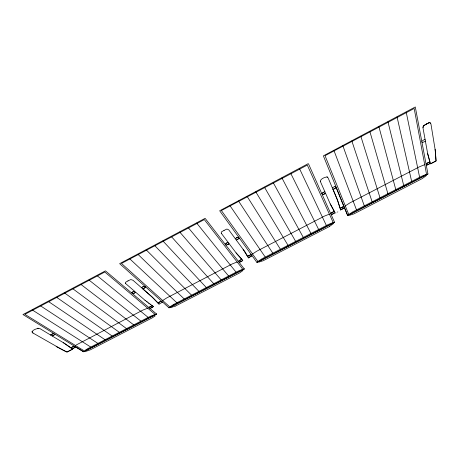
<?xml version="1.0" encoding="UTF-8"?>
<svg xmlns="http://www.w3.org/2000/svg" width="459" height="459" viewBox="0 0 459 459"><rect width="100%" height="100%" fill="white"/><g stroke="black" fill="none" stroke-linecap="round" stroke-linejoin="round"><path stroke-width="0.69" d="M320.359 181.179L320.405 181.609M320.359 181.121C320.858 178.528 324.857 177.272 327.055 176.922M427.931 173.972L347.721 215.552L323.371 155.859L415.292 106.981L427.937 173.995L347.629 215.483L344.382 207.617A4.802 2.513 -29.3 0 1 344.221 207.766L344.198 207.778A4.67 2.444 -29.3 0 1 344.021 207.938L343.98 207.967A4.447 2.329 -29.3 0 1 341.398 209.407L341.123 209.493A4.647 2.433 -29.3 0 1 340.876 209.556L340.836 209.568A4.762 2.496 -29.3 0 1 340.584 209.625M168.906 307.782L244.245 268.911M156.611 314.088L83.71 351.806L22.956 314.558L105.455 270.862L156.599 314.054M83.509 351.68L156.548 314.013M423.393 126.139L423.221 126.581L423.542 125.835M423.41 126.116L424.346 125.227M423.559 125.806L426.669 123.913M54.885 334.238L54.896 334.221A4.481 2.22 -14 0 1 52.469 335.799L52.372 335.839A5.313 2.634 -14 0 1 52.108 335.931M333.389 223.602L329.413 226.528M54.73 334.41L54.747 334.387A4.561 2.261 -14 0 1 52.693 335.713L52.481 335.799M426.491 175.516L422.177 178.614L353.878 213.888L349.414 215.334M242.977 270.517L239.615 272.91L175.579 305.981M162.366 301.965L162.348 301.993A4.624 2.364 -19 0 1 162.222 302.12A4.498 2.301 -19 0 1 162.061 302.274L162.027 302.297M239.294 238.037L239.277 238.06A4.762 2.645 -23.8 0 1 239.105 238.227A4.005 2.22 -23.8 0 1 238.892 238.422L238.881 238.439A3.942 2.186 -23.8 0 1 238.669 238.611A4.527 2.513 -23.8 0 1 237.378 239.432L237.343 239.449A4.481 2.484 -23.8 0 1 237.102 239.564L237.068 239.581A3.942 2.186 -23.8 0 1 236.804 239.69A4.177 2.318 -23.8 0 1 236.511 239.805A4.762 2.645 -23.8 0 1 236.213 239.908M131.624 292.905L131.641 292.882A4.647 2.456 -17.8 0 1 131.779 292.739L131.796 292.722A3.942 2.083 -17.8 0 1 131.951 292.567L131.963 292.555A3.884 2.048 -17.8 0 1 132.14 292.406M251.888 255.571L251.911 255.543A4.659 2.467 -24 0 1 251.744 255.709L251.727 255.72A4.533 2.398 -24 0 1 251.566 255.87L251.532 255.898A4.315 2.284 -24 0 1 249.048 257.281L248.732 257.379A4.51 2.387 -24 0 1 248.52 257.442L248.52 257.442A4.699 2.484 -24 0 1 248.221 257.51M83.538 351.76L75.454 346.849A4.67 2.238 -15.1 0 1 75.345 346.97L75.328 346.981A4.544 2.175 -15.1 0 1 75.201 347.113L75.15 347.159A4.251 2.031 -15.2 0 1 72.642 348.501L72.556 348.524A4.527 2.163 -15.2 0 1 72.338 348.588L72.252 348.611A4.613 2.209 -15.2 0 1 72.029 348.662L72.252 348.611M252.691 253.896L256.621 251.285L324.461 216.091L329.229 214.198M258.033 261.372L261.894 258.83L328.374 224.457L333.027 222.609M155.205 315.878L152.348 317.794L90.222 349.884L85.592 351.451M153.249 306.635A3.993 2.031 -18.6 0 0 153.398 306.486L145.021 300.289M163.065 300.289L166.628 297.977L232.294 263.908L236.976 262.049M321.834 193.646L321.857 193.623A4.802 2.628 -29.2 0 1 322.029 193.457L322.057 193.428A4.074 2.226 -29.2 0 1 322.453 193.09M345.461 205.781L349.638 203.033L419.755 166.657L424.569 164.747M348.926 214.393L353.023 211.719L421.695 176.216L426.388 174.357M251.503 255.921L251.532 255.898A4.24 2.243 -24 0 1 248.818 257.361M336.183 187.387L335.965 187.599A4.67 2.565 -29.9 0 1 334.961 188.374L334.846 188.448M170.272 306.589L173.806 304.363M343.952 207.996L343.98 207.967A4.366 2.284 -29.3 0 1 341.249 209.459M426.331 163.88L426.101 164.087A4.923 2.444 -33.4 0 1 426.302 163.909L426.612 163.645A4.533 2.249 -33.4 0 1 429.274 162.182L429.859 162.021L427.828 154.431L423.043 128.233M158.068 302.997L158.252 302.831A4.251 2.163 -19.2 0 1 161.597 301.276M76.303 344.933L142.944 310.066L147.534 308.247M71.225 347.784L71.248 347.767A5.29 2.513 -15.3 0 0 71.082 347.922L64.352 343.292L40.438 328.914C39.887 327.083 29.41 330.388 33.014 333.05L63.749 350.544L66.997 352.03L69.854 350.613M85.122 350.286L88.105 348.484M133.058 293.525A4.492 2.387 -17.7 0 0 135.17 292.618L135.193 292.607A4.785 2.542 -17.7 0 0 135.394 292.475A4.492 2.387 -17.7 0 0 135.635 292.303M50.811 334.863L50.834 334.852A4.624 2.278 -14.2 0 1 51.024 334.72L51.035 334.714A3.93 1.939 -14.1 0 1 51.27 334.559A4.475 2.203 -14.2 0 1 51.488 334.439L51.523 334.422A4.435 2.186 -14.2 0 1 52.923 333.825L52.957 333.813A4.561 2.249 -14.2 0 1 53.215 333.739L53.255 333.727A4.039 1.991 -14.2 0 1 53.542 333.647A4.142 2.043 -14.2 0 1 53.852 333.578M331.111 213.206L331.163 213.165A4.401 2.295 -28.7 0 1 333.796 211.719L333.934 211.668A4.223 2.203 -28.7 0 0 331.094 213.2A5.003 2.605 -28.8 0 0 330.95 213.349L330.945 213.355A5.519 2.874 -28.8 0 0 330.732 213.55M132.146 292.4A4.418 2.335 -17.8 0 1 132.335 292.245L133.54 291.517A3.896 2.06 -17.8 0 1 133.781 291.408L133.798 291.402A4.125 2.18 -17.8 0 1 134.057 291.299A4.624 2.444 -17.8 0 1 134.332 291.195M225.191 244.188A4.653 2.559 -23.2 0 1 225.363 244.01L225.386 243.987A3.959 2.18 -23.2 0 1 225.564 243.827A3.901 2.146 -23.2 0 1 225.765 243.649A4.441 2.438 -23.2 0 1 225.983 243.482L226.706 243.012A3.81 2.094 -23.2 0 1 226.958 242.868A4.441 2.438 -23.2 0 1 227.199 242.748L227.251 242.725A3.913 2.152 -23.2 0 1 227.498 242.61L227.509 242.604A4.148 2.284 -23.2 0 1 227.767 242.495A4.693 2.582 -23.2 0 1 228.048 242.392M322.482 193.067A4.567 2.496 -29.2 0 1 322.711 192.889L324.043 192.097A4.028 2.203 -29.2 0 1 324.289 191.982L324.306 191.977A4.263 2.329 -29.2 0 1 324.57 191.868A4.774 2.611 -29.2 0 1 324.846 191.764M71.386 347.647L71.432 347.618A4.297 2.043 -15.3 0 1 74.226 346.315L74.519 346.247A5.284 2.513 -15.3 0 0 74.26 346.304A4.16 1.979 -15.3 0 0 71.363 347.641A4.888 2.329 -15.3 0 0 71.254 347.761M31.958 331.501L32.021 331.897A6.133 3.064 -13.3 0 0 32.612 332.769L33.014 333.05M238.462 261.406A4.045 2.123 -23.5 0 1 238.646 261.228A4.435 2.329 -23.5 0 1 238.818 261.073L238.875 261.022A4.332 2.272 -23.5 0 1 239.024 260.901L239.059 260.878A4.28 2.243 -23.5 0 1 241.095 259.754L241.377 259.656A3.919 2.054 -23.5 0 1 241.658 259.564L241.692 259.553A4.63 2.427 -23.5 0 1 241.939 259.49L236.58 253.523L221.249 233.218M228.553 244.022L228.571 244.01A3.982 2.203 -23.2 0 0 228.789 243.872L228.811 243.855A4.728 2.616 -23.2 0 0 229.041 243.695M153.243 306.641A4.487 2.284 -18.6 0 1 153.071 306.784L153.059 306.79A4.378 2.226 -18.6 0 1 152.893 306.928L152.864 306.951A4.286 2.18 -18.6 0 1 150.627 308.069A4.361 2.22 -18.6 0 1 150.391 308.144L150.351 308.155A4.481 2.284 -18.6 0 1 150.093 308.224L150.053 308.236A4.676 2.381 -18.6 0 1 149.795 308.293M334.691 188.546L334.663 188.563A4.32 2.37 -29.9 0 1 334.45 188.695A4.768 2.616 -29.9 0 1 333.056 189.326L337.491 200.113L340.744 210.308M148.997 307.616A5.296 2.679 -18.8 0 1 149.141 307.467L149.158 307.45A4.802 2.433 -18.7 0 1 149.313 307.295L149.336 307.283A4.257 2.152 -18.7 0 1 151.774 305.935L152.095 305.832A5.244 2.651 -18.7 0 1 152.308 305.774L152.336 305.769M246.89 255.026L247.705 256.506A4.458 2.341 -24 0 1 248.325 256.007L248.359 255.99A4.286 2.249 -24 0 1 250.488 254.946L250.689 254.883A4.504 2.364 -24 0 1 251.291 254.739L251.331 254.734M424.403 125.192L428.849 122.846M239.891 261.991L239.868 262.003A4.2 2.215 -23.5 0 0 242.214 260.821L242.214 260.821A4.383 2.318 -23.5 0 0 242.375 260.695L242.438 260.643A4.504 2.381 -23.5 0 0 242.593 260.511L242.627 260.488A4.67 2.467 -23.5 0 0 242.8 260.322L236.092 252.892M320.388 181.529L330.233 203.899L334.984 212.534A4.716 2.473 -28.8 0 1 334.789 212.706L334.772 212.718A4.63 2.433 -28.8 0 1 334.582 212.873L334.513 212.93A4.51 2.364 -28.8 0 1 334.336 213.062L334.318 213.079A4.429 2.324 -28.8 0 1 331.949 214.267L331.639 214.359A4.63 2.433 -28.8 0 1 331.432 214.405L331.432 214.405A4.848 2.547 -28.8 0 1 331.146 214.462M63.25 342.626L72.62 349.133L69.911 350.584M128.05 280.856L125.399 282.394L125.537 283.467M224.101 230.372L221.33 231.979L221.249 233.189M426.554 123.976L427.335 123.569M223.992 230.435L226.918 229.03L228.777 229.884L244.578 251.308M127.941 280.914L130.792 279.548L132.984 280.265L152.749 297.57L158.12 303.032A4.269 2.169 -19.2 0 1 161.654 301.299M427.599 153.231L430.513 163.834L436.05 160.954L435.367 151.04L430.955 124.062M227.216 242.736L226.706 243.012A4.114 2.261 -23.2 0 0 226.23 243.31A3.867 2.129 -23.2 0 0 225.983 243.482M337.818 211.915L337.497 212.081M88.105 348.479L150.546 316.199L154.93 314.472M173.812 304.363L238.215 271.068L242.633 269.33M329.355 226.557L263.219 260.712L258.721 262.181M72.62 349.133L66.997 352.03L56.147 346.534M175.539 306.004L170.863 307.57M427.398 123.54L429.641 122.496L430.823 123.603A6.615 3.5 -35.3 0 0 430.089 122.719L428.907 122.817M228.312 244.165A4.47 2.473 -23.2 0 1 228.066 244.297L226.976 244.767A4.47 2.473 -23.2 0 1 226.694 244.859A3.936 2.18 -23.2 0 1 226.419 244.934A4.165 2.306 -23.2 0 1 226.138 245.003A4.676 2.593 -23.2 0 1 225.857 245.06M335.936 212.873L335.609 213.028M430.513 163.834L436.05 160.954L435.109 149.313M235.283 238.646A4.693 2.588 -23.8 0 1 235.519 238.473A4.596 2.53 -23.8 0 1 235.765 238.301L235.794 238.284A3.907 2.152 -23.8 0 1 236.041 238.129A4.447 2.45 -23.8 0 1 236.276 237.997L236.31 237.98A4.498 2.479 -23.8 0 1 238.055 237.28L238.078 237.274A4.011 2.209 -23.8 0 1 238.359 237.205A4.114 2.266 -23.8 0 1 238.657 237.148M141.492 287.701A4.716 2.502 -18.3 0 1 141.711 287.535A4.561 2.421 -18.3 0 1 141.94 287.38L141.969 287.357A3.879 2.06 -18.3 0 1 142.198 287.214A4.418 2.347 -18.3 0 1 142.428 287.082L142.462 287.064A4.378 2.324 -18.3 0 1 143.885 286.462L143.919 286.45A4.504 2.387 -18.3 0 1 144.172 286.376L144.195 286.376A3.982 2.117 -18.3 0 1 144.499 286.296A4.085 2.169 -18.3 0 1 144.797 286.232M334.41 188.712L334.45 188.695A4.67 2.565 -29.9 0 1 332.947 189.343M340.303 208.478A4.418 2.295 -29.2 0 1 342.644 207.055L342.925 206.952A4.418 2.295 -29.2 0 1 343.757 206.711L344.026 206.659M150.598 308.087L150.627 308.069A4.177 2.129 -18.6 0 0 152.899 306.928M236.276 237.997A4.406 2.427 -23.8 0 1 237.756 237.366L237.791 237.355M332.333 187.892A4.906 2.674 -29.8 0 1 332.586 187.702L332.62 187.679A4.739 2.582 -29.8 0 1 332.85 187.524L332.878 187.501A4.028 2.197 -29.8 0 1 333.136 187.347A4.59 2.502 -29.8 0 1 334.904 186.555L335.19 186.48A4.137 2.255 -29.8 0 1 335.483 186.411A4.246 2.312 -29.8 0 1 335.77 186.36M72.642 348.496L72.872 348.421A4.326 2.071 -15.2 0 0 75.167 347.136M334.072 211.633L334.1 211.622A5.365 2.794 -28.7 0 1 334.347 211.559L330.233 203.899M53.238 333.733L52.934 333.825A4.527 2.232 -14.2 0 0 51.523 334.422M144.172 286.376L143.891 286.462A4.47 2.37 -18.3 0 0 142.462 287.064M239.076 262.198A4.619 2.438 -23.5 0 0 239.328 262.146L239.368 262.135A4.51 2.381 -23.5 0 0 239.581 262.083L239.661 262.06M237.762 237.366L238.06 237.28M152.015 305.855L152.055 305.849A4.108 2.077 -18.7 0 0 149.295 307.289M132.749 293.594L132.783 293.588A5.112 2.72 -17.7 0 1 132.536 293.64L132.502 293.645M331.673 214.347L331.719 214.336A4.332 2.272 -28.8 0 0 334.341 213.068M322.281 194.656A5.124 2.823 -29.3 0 0 322.82 194.541L322.849 194.536A4.389 2.415 -29.3 0 0 325.012 193.606M37.724 328.237L38.556 328.305M256.914 262.439L334.594 222.345L308.471 163.783L308.046 163.743L219.666 210.773L256.914 262.439L334.611 222.213M326.969 176.881L327.433 177.134M327.439 177.14L328.168 178.017L337.491 200.113M75.769 345.696L84.45 350.992M75.695 345.604L24.855 314.34L104.807 272.009L147.741 308.23M32.463 310.06L91.284 347.394M40.472 305.814L98.387 343.722M48.511 301.563L105.501 340.044M151.849 305.47L151.545 305.258M56.572 297.294L112.639 336.355M150.414 304.478L150.116 304.265M64.656 293.014L119.793 332.655M72.763 288.717L126.971 328.948M148.934 303.399L148.641 303.181M80.899 284.414L134.16 325.23M147.196 302.074L146.628 301.62M89.052 280.093L141.372 321.501M97.239 275.761L148.607 317.766M145.159 300.404L125.537 283.478M147.884 308.287L155.136 314.455M162.865 300.714L169.922 307.002M162.819 300.605L121.469 263.437L204.307 219.586L237.171 262.043M129.553 258.641L177.14 303.009M137.855 254.246L184.466 299.222M146.186 249.834L191.81 295.424M159.239 304.386L151.803 296.744L142.772 288.814A4.515 2.41 -18.2 0 0 145.715 287.024M154.54 245.41L199.172 291.62M162.922 240.975L206.556 287.804M171.327 236.523L213.963 283.978M179.762 232.059L221.381 280.139M188.219 227.584L228.829 276.289M196.699 223.091L236.287 272.434M237.297 262.112L242.828 269.324M252.616 254.166L257.941 261.51M252.599 254.039L221.387 210.543L307.3 165.068L329.413 214.204M229.873 205.529L265.445 257.361M244.676 251.452L245.014 251.962M238.485 200.967L273.007 253.454M245.106 252.106L245.433 252.611M245.525 252.76L246.334 254.074M247.12 196.395L280.587 249.535M243.109 249.231L248.52 258.107M255.783 191.805L288.189 245.605M246.42 254.217L246.81 254.883M264.476 187.203L295.814 241.669M273.197 182.59L303.456 237.716M281.941 177.96L311.122 233.757M290.713 173.313L318.804 229.781M299.515 168.654L326.51 225.799M329.51 214.29L333.205 222.609M345.34 206.08L348.811 214.542M337.526 200.204L340.228 208.506A4.326 2.249 -29.2 0 1 342.753 206.992M345.346 205.936L325.024 155.681L414.179 108.485L424.736 164.758M333.928 150.432L356.614 210.239M342.867 145.704L364.423 206.2M351.829 140.959L372.255 202.155M360.82 136.197L380.109 198.099M369.839 131.417L387.981 194.025M378.887 126.627L395.876 189.946M387.964 121.824L403.794 185.855M397.069 116.999L411.729 181.753M406.209 112.162L419.692 177.639M424.81 164.861L426.549 174.368M132.284 292.285A3.884 2.048 -17.8 0 1 132.502 292.125L132.565 292.079A4.097 2.163 -17.8 0 1 133.018 291.798L133.03 291.786A4.401 2.324 -17.8 0 1 133.483 291.551M322.711 192.889A3.982 2.18 -29.2 0 1 322.958 192.717L322.975 192.705A4.229 2.312 -29.2 0 1 323.475 192.39L323.492 192.384A4.567 2.496 -29.2 0 1 323.991 192.12M242.191 260.832A4.309 2.278 -23.5 0 1 239.632 262.066M426.331 163.88A4.217 2.094 -33.4 0 1 426.543 163.702L426.577 163.679A4.619 2.295 -33.4 0 1 429.314 162.17L429.349 162.159A4.791 2.381 -33.4 0 1 429.544 162.102L429.59 162.09A4.429 2.203 -33.4 0 1 429.859 162.021M145.646 286.99A4.498 2.404 -18.2 0 1 142.72 288.78M162.061 302.274A4.206 2.152 -19.1 0 1 159.623 303.64A4.361 2.232 -19.1 0 1 159.411 303.709L159.365 303.72A4.475 2.289 -19.1 0 1 159.112 303.789L159.089 303.801A4.573 2.341 -19.1 0 1 158.808 303.869M421.873 141.326A4.871 2.525 -34.5 0 1 425.068 139.341M228.553 244.022A3.924 2.169 -23.2 0 1 228.318 244.159M228.066 244.297A3.89 2.152 -23.2 0 1 227.796 244.435A4.137 2.289 -23.2 0 1 227.251 244.664L227.234 244.676A4.429 2.456 -23.2 0 1 226.97 244.767M135.164 292.618A4.246 2.255 -17.7 0 1 132.812 293.582M50.605 335.024A4.739 2.335 -14.2 0 1 50.811 334.869M334.921 186.555A4.676 2.547 -29.8 0 1 335.173 186.486M239.024 260.901A4.188 2.197 -23.5 0 1 241.336 259.668M248.325 256.007A4.206 2.209 -24 0 1 250.689 254.883M238.663 238.617A4.441 2.461 -23.8 0 1 237.343 239.449M325.517 193.268A5.124 2.823 -29.3 0 1 325.018 193.6A4.653 2.565 -29.3 0 1 322.826 194.541M342.867 206.969A4.848 2.519 -29.2 0 1 343.934 206.705L336.091 187.433A4.756 2.611 -29.9 0 1 334.904 188.414M425.384 141.068A4.911 2.559 -34.7 0 1 422.091 142.479M423.003 127.751L423.209 126.604A6.627 3.5 -35.5 0 0 423.02 127.453L423.003 127.728M244.268 268.974L169.073 307.88L119.65 263.661L205.121 218.329L244.268 268.974M430.255 163.14L429.733 163.565A4.561 2.278 -33.6 0 1 426.853 165.016L426.813 165.022A4.94 2.467 -33.6 0 1 426.296 165.131L426.813 165.022A4.653 2.324 -33.6 0 0 429.773 163.536L429.808 163.507A4.951 2.479 -33.6 0 0 430.255 163.14"/></g></svg>
